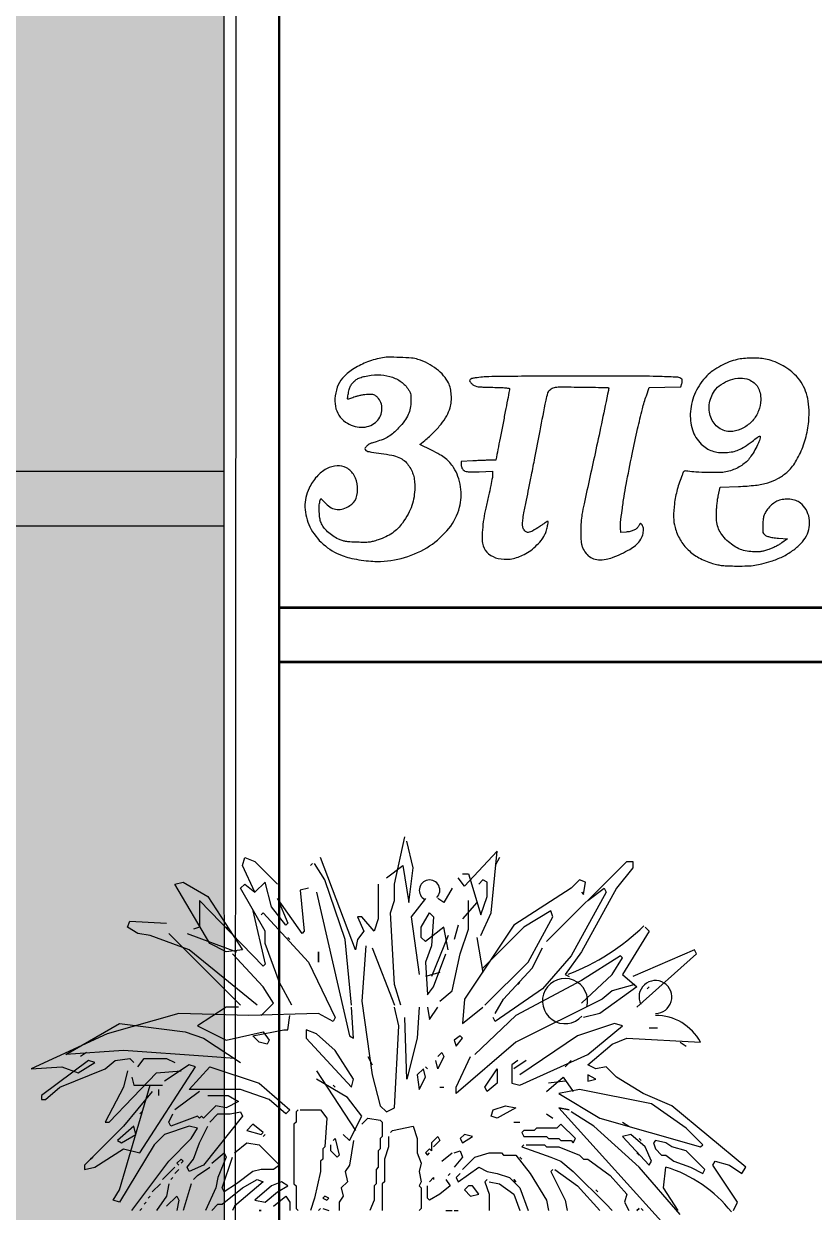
# Model space of a CAD drawing. Header units: millimetres. Extents: x 35877 to 3066687, y -650199 to -40525.
# Drawn here: x 144694.56 to 144709.03, y -179762.84 to -179741.06 of the extents above; entities that cross this region are included whole.
import ezdxf

# ---------------------------------------------------------------- set-up
doc = ezdxf.new("R2010")
doc.units = ezdxf.units.MM
doc.header["$MEASUREMENT"] = 0
for name, color, linetype, lineweight in [('A8_FURNITURE', 32, 'Continuous', 30), ('dim05', 1, 'Continuous', 13), ('Elevation 4.5', 206, 'Continuous', 5), ('FURNITURE', 32, 'Continuous', 9), ('wall', 7, 'Continuous', 30)]:
    doc.layers.add(name, color=color, linetype=linetype, lineweight=lineweight)

# ---------------------------------------------------------------- blocks, each defined once
blk = doc.blocks.new('A$C76AA168E')
at = {"color": 116, "linetype": 'ByBlock', "true_color": 0x136734, "transparency": 33554687}
for p, q in [((393.89, 1419.48), (399.62, 1445.86)), ((404.21, 1428.65), (400.77, 1443.56)), ((451.24, 1437.83), (432.89, 1418.33)), ((447.8, 1403.42), (451.24, 1437.83)), ((309.01, 1429.8), (310.15, 1434.39)), ((315.89, 1414.89), (309.01, 1429.8)), ((310.15, 1434.39), (315.89, 1432.09)), ((315.89, 1432.09), (328.51, 1419.48)), ((348.01, 1430.95), (346.86, 1429.8)), ((346.86, 1429.8), (348.01, 1430.95)), ((354.89, 1421.77), (349.15, 1430.95)), ((372.09, 1382.77), (352.59, 1434.39)), ((389.3, 1422.92), (398.48, 1429.8)), ((398.48, 1429.8), (401.92, 1409.15)), ((401.92, 1409.15), (404.21, 1428.65)), ((452.39, 1434.39), (450.09, 1429.8)), ((478.77, 1387.36), (523.51, 1432.09)), ((526.95, 1428.65), (517.77, 1417.18)), ((523.51, 1432.09), (526.95, 1432.09)), ((526.95, 1432.09), (526.95, 1428.65)), ((366.36, 1388.51), (354.89, 1421.77)), ((432.89, 1418.33), (429.45, 1422.92)), ((431.74, 1425.21), (435.18, 1425.21)), ((435.18, 1425.21), (442.07, 1402.27)), ((443.21, 1421.77), (440.92, 1419.48)), ((445.51, 1420.62), (443.21, 1421.77)), ((497.12, 1421.77), (492.54, 1417.18)), ((500.57, 1420.62), (497.12, 1421.77)), ((271.15, 1419.48), (275.74, 1420.62)), ((290.65, 1386.21), (271.15, 1419.48)), ((275.74, 1420.62), (289.51, 1412.59)), ((307.86, 1417.18), (310.15, 1419.48)), ((321.62, 1393.09), (307.86, 1417.18)), ((310.15, 1419.48), (315.89, 1414.89)), ((321.62, 1420.62), (315.89, 1414.89)), ((325.06, 1406.86), (321.62, 1420.62)), ((345.71, 1417.18), (341.12, 1416.03)), ((341.12, 1416.03), (343.42, 1393.09)), ((350.3, 1414.89), (368.65, 1334.59)), ((384.71, 1419.48), (384.71, 1399.98)), ((393.89, 1410.3), (393.89, 1419.48)), ((426.01, 1417.18), (421.42, 1409.15)), ((445.51, 1412.59), (445.51, 1420.62)), ((492.54, 1417.18), (460.42, 1396.53)), ((512.04, 1414.89), (492.54, 1379.33)), ((517.77, 1417.18), (498.27, 1381.62)), ((498.27, 1414.89), (499.42, 1413.74)), ((499.42, 1413.74), (500.57, 1420.62)), ((501.71, 1410.3), (510.89, 1417.18)), ((510.89, 1417.18), (512.04, 1414.89)), ((284.92, 1410.3), (284.92, 1395.39)), ((320.48, 1373.59), (284.92, 1410.3)), ((289.51, 1412.59), (309.01, 1382.77)), ((342.27, 1391.95), (328.51, 1411.45)), ((328.51, 1411.45), (334.24, 1397.68)), ((391.59, 1403.42), (393.89, 1410.3)), ((411.09, 1411.45), (403.07, 1401.12)), ((421.42, 1409.15), (417.98, 1411.45)), ((439.77, 1409.15), (431.74, 1399.98)), ((435.18, 1394.24), (435.18, 1410.3)), ((442.07, 1402.27), (445.51, 1412.59)), ((314.74, 1404.56), (321.62, 1374.74)), ((319.33, 1402.27), (320.48, 1403.42)), ((320.48, 1403.42), (345.71, 1375.89)), ((333.09, 1396.53), (325.06, 1406.86)), ((393.89, 1363.27), (391.59, 1403.42)), ((408.8, 1395.39), (413.39, 1403.42)), ((413.39, 1403.42), (415.68, 1401.12)), ((442.07, 1390.8), (447.8, 1403.42)), ((481.07, 1404.56), (466.15, 1395.39)), ((482.21, 1401.12), (481.07, 1404.56)), ((244.77, 1395.39), (245.92, 1398.83)), ((250.51, 1391.95), (244.77, 1395.39)), ((245.92, 1398.83), (266.56, 1397.68)), ((284.92, 1395.39), (281.48, 1394.24)), ((299.83, 1395.39), (300.98, 1394.24)), ((334.24, 1397.68), (333.09, 1396.53)), ((373.24, 1401.12), (376.68, 1393.09)), ((375.54, 1401.12), (373.24, 1401.12)), ((382.42, 1393.09), (375.54, 1401.12)), ((384.71, 1399.98), (382.42, 1393.09)), ((403.07, 1401.12), (407.65, 1369.01)), ((408.8, 1389.65), (408.8, 1395.39)), ((421.42, 1395.39), (411.09, 1387.36)), ((415.68, 1401.12), (414.54, 1385.06)), ((423.71, 1382.77), (421.42, 1395.39)), ((429.45, 1396.53), (427.15, 1388.51)), ((460.42, 1396.53), (432.89, 1355.24)), ((466.15, 1395.39), (443.21, 1372.45)), ((468.45, 1375.89), (482.21, 1401.12)), ((533.83, 1395.39), (536.12, 1393.09)), ((257.39, 1390.8), (250.51, 1391.95)), ((279.18, 1382.77), (257.39, 1390.8)), ((267.71, 1391.95), (307.86, 1351.8)), ((278.04, 1391.95), (305.56, 1381.62)), ((321.62, 1386.21), (321.62, 1393.09)), ((334.24, 1389.65), (335.39, 1388.51)), ((343.42, 1393.09), (342.27, 1391.95)), ((369.8, 1351.8), (366.36, 1388.51)), ((373.24, 1388.51), (372.09, 1382.77)), ((376.68, 1393.09), (373.24, 1388.51)), ((411.09, 1387.36), (408.8, 1389.65)), ((423.71, 1390.8), (414.54, 1367.86)), ((430.59, 1380.48), (435.18, 1394.24)), ((439.77, 1389.65), (443.21, 1370.15)), ((536.12, 1393.09), (521.21, 1369.01)), ((317.04, 1351.8), (279.18, 1382.77)), ((299.83, 1381.62), (290.65, 1386.21)), ((309.01, 1382.77), (299.83, 1381.62)), ((329.65, 1364.42), (321.62, 1386.21)), ((351.45, 1381.62), (351.45, 1375.89)), ((351.45, 1375.89), (351.45, 1381.62)), ((377.83, 1385.06), (375.54, 1354.09)), ((381.27, 1383.92), (393.89, 1351.8)), ((414.54, 1385.06), (411.09, 1375.89)), ((470.74, 1372.45), (476.48, 1383.92)), ((498.27, 1381.62), (489.09, 1369.01)), ((561.36, 1382.77), (526.95, 1367.86)), ((562.51, 1380.48), (561.36, 1382.77)), ((320.48, 1362.12), (303.27, 1380.48)), ((345.71, 1375.89), (360.62, 1344.92)), ((411.09, 1375.89), (412.24, 1357.53)), ((415.68, 1362.12), (422.57, 1380.48)), ((426.01, 1359.83), (430.59, 1380.48)), ((444.36, 1351.8), (468.45, 1375.89)), ((492.54, 1379.33), (476.48, 1360.98)), ((520.07, 1379.33), (498.27, 1365.56)), ((515.48, 1369.01), (521.21, 1378.18)), ((521.21, 1378.18), (520.07, 1379.33)), ((529.24, 1350.65), (562.51, 1380.48)), ((321.62, 1374.74), (320.48, 1373.59)), ((419.12, 1370.15), (411.09, 1367.86)), ((454.68, 1355.24), (470.74, 1372.45)), ((489.09, 1369.01), (491.39, 1367.86)), ((498.27, 1352.95), (515.48, 1369.01)), ((521.21, 1369.01), (529.24, 1362.12)), ((297.54, 1367.86), (298.68, 1366.71)), ((326.21, 1352.95), (320.48, 1362.12)), ((336.54, 1351.8), (329.65, 1364.42)), ((397.33, 1351.8), (393.89, 1363.27)), ((412.24, 1357.53), (415.68, 1362.12)), ((498.27, 1365.56), (461.57, 1346.06)), ((462.71, 1363.27), (463.86, 1364.42)), ((529.24, 1362.12), (508.59, 1347.21)), ((528.09, 1363.27), (515.48, 1359.83)), ((534.98, 1360.98), (536.12, 1362.12)), ((419.12, 1354.09), (426.01, 1359.83)), ((432.89, 1355.24), (431.74, 1341.48)), ((476.48, 1360.98), (450.09, 1342.62)), ((450.09, 1347.21), (454.68, 1355.24)), ((509.74, 1355.24), (461.57, 1331.15)), ((515.48, 1359.83), (509.74, 1355.24)), ((299.83, 1350.65), (283.77, 1340.33)), ((306.71, 1350.65), (299.83, 1350.65)), ((319.33, 1346.06), (326.21, 1352.95)), ((370.95, 1333.45), (369.8, 1350.65)), ((375.54, 1354.09), (381.27, 1312.8)), ((396.18, 1340.33), (393.89, 1350.65)), ((407.65, 1350.65), (406.51, 1333.45)), ((412.24, 1350.65), (413.39, 1343.77)), ((413.39, 1343.77), (417.98, 1350.65)), ((431.74, 1341.48), (443.21, 1350.65)), ((273.45, 1347.21), (233.3, 1335.74)), ((312.45, 1346.06), (273.45, 1347.21)), ((351.45, 1347.21), (312.45, 1346.06)), ((334.24, 1338.03), (335.39, 1346.06)), ((359.48, 1342.62), (351.45, 1347.21)), ((360.62, 1344.92), (359.48, 1342.62)), ((400.77, 1310.5), (399.62, 1344.92)), ((461.57, 1346.06), (438.62, 1324.27)), ((450.09, 1342.62), (448.95, 1344.92)), ((508.59, 1347.21), (499.42, 1344.92)), ((233.3, 1335.74), (190.86, 1316.24)), ((210.36, 1324.27), (240.18, 1341.48)), ((240.18, 1341.48), (276.89, 1336.89)), ((276.89, 1336.89), (287.21, 1333.45)), ((283.77, 1340.33), (299.83, 1332.3)), ((299.83, 1332.3), (320.48, 1336.89)), ((314.74, 1334.59), (331.95, 1338.03)), ((320.48, 1336.89), (323.92, 1332.3)), ((331.95, 1338.03), (334.24, 1338.03)), ((344.56, 1338.03), (344.56, 1333.45)), ((350.3, 1335.74), (344.56, 1338.03)), ((360.62, 1326.56), (350.3, 1335.74)), ((393.89, 1294.45), (396.18, 1340.33)), ((516.62, 1341.48), (495.98, 1334.59)), ((501.71, 1324.27), (521.21, 1340.33)), ((521.21, 1340.33), (516.62, 1341.48)), ((536.12, 1339.18), (540.71, 1339.18)), ((287.21, 1333.45), (307.86, 1319.68)), ((318.18, 1331.15), (314.74, 1334.59)), ((322.77, 1330), (318.18, 1331.15)), ((323.92, 1332.3), (322.77, 1330)), ((344.56, 1333.45), (369.8, 1305.92)), ((368.65, 1334.59), (370.95, 1333.45)), ((406.51, 1333.45), (400.77, 1310.5)), ((430.59, 1334.59), (427.15, 1332.3)), ((427.15, 1332.3), (428.3, 1328.86)), ((428.3, 1328.86), (431.74, 1333.45)), ((461.57, 1331.15), (428.3, 1302.48)), ((431.74, 1333.45), (430.59, 1334.59)), ((495.98, 1334.59), (463.86, 1312.8)), ((501.71, 1318.53), (515.48, 1330)), ((515.48, 1330), (523.51, 1333.45)), ((523.51, 1333.45), (564.8, 1331.15)), ((553.33, 1331.15), (556.77, 1328.86)), ((242.48, 1326.56), (210.36, 1324.27)), ((221.83, 1325.42), (218.39, 1323.12)), ((237.89, 1320.83), (245.92, 1321.98)), ((289.51, 1323.12), (242.48, 1326.56)), ((245.92, 1321.98), (248.21, 1319.68)), ((250.51, 1317.39), (253.95, 1321.98)), ((253.95, 1321.98), (266.56, 1321.98)), ((266.56, 1321.98), (271.15, 1319.68)), ((304.42, 1321.98), (289.51, 1323.12)), ((370.95, 1310.5), (360.62, 1326.56)), ((378.98, 1323.12), (381.27, 1318.53)), ((417.98, 1323.12), (420.27, 1325.42)), ((421.42, 1323.12), (417.98, 1316.24)), ((420.27, 1325.42), (421.42, 1323.12)), ((428.3, 1305.92), (436.33, 1323.12)), ((463.86, 1307.06), (501.71, 1324.27)), ((190.86, 1316.24), (208.06, 1317.39)), ((222.98, 1320.83), (196.59, 1301.33)), ((206.92, 1305.92), (232.15, 1316.24)), ((208.06, 1317.39), (217.24, 1313.95)), ((217.24, 1313.95), (226.42, 1319.68)), ((226.42, 1319.68), (222.98, 1320.83)), ((232.15, 1316.24), (237.89, 1320.83)), ((251.65, 1269.21), (282.62, 1317.39)), ((279.18, 1318.53), (265.42, 1309.36)), ((282.62, 1317.39), (279.18, 1318.53)), ((279.18, 1304.77), (290.65, 1317.39)), ((290.65, 1317.39), (318.18, 1308.21)), ((409.95, 1316.24), (406.51, 1312.8)), ((411.09, 1311.65), (409.95, 1316.24)), ((411.09, 1317.39), (412.24, 1316.24)), ((417.98, 1316.24), (416.83, 1320.83)), ((444.36, 1305.92), (451.24, 1316.24)), ((451.24, 1316.24), (451.24, 1308.21)), ((462.71, 1320.83), (459.27, 1318.53)), ((459.27, 1318.53), (459.27, 1308.21)), ((467.3, 1320.83), (460.42, 1316.24)), ((492.54, 1320.83), (489.09, 1317.39)), ((506.3, 1316.24), (501.71, 1318.53)), ((512.04, 1317.39), (506.3, 1316.24)), ((517.77, 1311.65), (512.04, 1317.39)), ((234.45, 1286.42), (260.83, 1313.95)), ((244.77, 1315.09), (242.48, 1305.92)), ((247.06, 1311.65), (248.21, 1307.06)), ((260.83, 1313.95), (274.59, 1315.09)), ((350.3, 1315.09), (372.09, 1281.83)), ((367.51, 1300.18), (350.3, 1310.5)), ((369.8, 1305.92), (370.95, 1310.5)), ((381.27, 1312.8), (385.86, 1295.59)), ((406.51, 1312.8), (407.65, 1304.77)), ((407.65, 1304.77), (411.09, 1311.65)), ((478.77, 1303.62), (487.95, 1311.65)), ((489.09, 1309.36), (479.92, 1308.21)), ((487.95, 1311.65), (493.68, 1303.62)), ((501.71, 1312.8), (501.71, 1309.36)), ((506.3, 1310.5), (501.71, 1312.8)), ((501.71, 1309.36), (506.3, 1310.5)), ((532.68, 1302.48), (517.77, 1311.65)), ((198.89, 1299.03), (206.92, 1305.92)), ((242.48, 1305.92), (232.15, 1286.42)), ((240.18, 1248.56), (257.39, 1307.06)), ((258.54, 1303.62), (242.48, 1284.12)), ((248.21, 1307.06), (264.27, 1307.06)), ((261.98, 1304.77), (261.98, 1301.33)), ((284.92, 1303.62), (271.15, 1293.3)), ((307.86, 1304.77), (279.18, 1304.77)), ((323.92, 1299.03), (307.86, 1304.77)), ((318.18, 1308.21), (335.39, 1293.3)), ((359.48, 1307.06), (360.62, 1305.92)), ((419.12, 1305.92), (421.42, 1305.92)), ((428.3, 1302.48), (428.3, 1305.92)), ((445.51, 1303.62), (444.36, 1305.92)), ((451.24, 1308.21), (445.51, 1303.62)), ((459.27, 1308.21), (463.86, 1307.06)), ((497.12, 1304.77), (485.65, 1302.48)), ((485.65, 1302.48), (508.59, 1288.71)), ((537.27, 1296.74), (497.12, 1304.77)), ((548.74, 1295.59), (532.68, 1302.48)), ((196.59, 1301.33), (196.59, 1299.03)), ((196.59, 1299.03), (198.89, 1299.03)), ((294.09, 1295.59), (287.21, 1288.71)), ((289.51, 1301.33), (300.98, 1301.33)), ((299.83, 1294.45), (294.09, 1295.59)), ((306.71, 1297.89), (299.83, 1294.45)), ((300.98, 1301.33), (306.71, 1297.89)), ((333.09, 1291), (323.92, 1299.03)), ((375.54, 1289.86), (367.51, 1300.18)), ((385.86, 1295.59), (389.3, 1292.15)), ((448.95, 1293.3), (455.83, 1295.59)), ((455.83, 1295.59), (461.57, 1294.45)), ((556.77, 1282.98), (537.27, 1296.74)), ((590.04, 1261.18), (548.74, 1295.59)), ((251.65, 1291), (252.8, 1292.15)), ((267.71, 1286.42), (270.01, 1291)), ((283.77, 1289.86), (268.86, 1284.12)), ((284.92, 1288.71), (283.77, 1289.86)), ((286.06, 1289.86), (284.92, 1288.71)), ((287.21, 1288.71), (286.06, 1289.86)), ((309.01, 1289.86), (287.21, 1262.33)), ((290.65, 1286.42), (295.24, 1291)), ((295.24, 1291), (302.12, 1291)), ((302.12, 1291), (307.86, 1292.15)), ((307.86, 1292.15), (309.01, 1289.86)), ((335.39, 1293.3), (333.09, 1291)), ((339.98, 1293.3), (338.83, 1292.15)), ((338.83, 1292.15), (339.98, 1293.3)), ((338.83, 1292.15), (338.83, 1286.42)), ((341.12, 1293.3), (352.59, 1293.3)), ((352.59, 1293.3), (356.04, 1288.71)), ((356.04, 1288.71), (354.89, 1272.65)), ((368.65, 1276.09), (375.54, 1289.86)), ((375.54, 1285.27), (378.98, 1288.71)), ((378.98, 1288.71), (385.86, 1287.56)), ((389.3, 1292.15), (393.89, 1294.45)), ((447.8, 1289.86), (448.95, 1293.3)), ((451.24, 1288.71), (447.8, 1289.86)), ((461.57, 1294.45), (451.24, 1288.71)), ((478.77, 1291), (482.21, 1288.71)), ((485.65, 1294.45), (549.89, 1223.33)), ((491.39, 1293.3), (485.65, 1294.45)), ((485.65, 1294.45), (491.39, 1293.3)), ((505.15, 1284.12), (492.54, 1292.15)), ((508.59, 1288.71), (564.8, 1272.65)), ((242.48, 1284.12), (220.68, 1262.33)), ((232.15, 1286.42), (234.45, 1286.42)), ((248.21, 1284.12), (239.04, 1276.09)), ((249.36, 1279.53), (248.21, 1284.12)), ((279.18, 1284.12), (265.42, 1279.53)), ((268.86, 1284.12), (267.71, 1286.42)), ((283.77, 1282.98), (279.18, 1284.12)), ((280.33, 1277.24), (283.77, 1282.98)), ((284.92, 1274.95), (289.51, 1284.12)), ((314.74, 1285.27), (311.3, 1281.83)), ((320.48, 1280.68), (314.74, 1285.27)), ((338.83, 1286.42), (337.68, 1285.27)), ((337.68, 1285.27), (337.68, 1252)), ((385.86, 1287.56), (387.01, 1286.42)), ((387.01, 1286.42), (387.01, 1278.39)), ((392.74, 1281.83), (404.21, 1284.12)), ((404.21, 1284.12), (406.51, 1277.24)), ((460.42, 1286.42), (463.86, 1286.42)), ((473.04, 1282.98), (471.89, 1281.83)), ((484.51, 1282.98), (473.04, 1282.98)), ((486.8, 1285.27), (484.51, 1282.98)), ((494.83, 1277.24), (486.8, 1285.27)), ((530.39, 1261.18), (505.15, 1284.12)), ((521.21, 1286.42), (524.65, 1284.12)), ((565.95, 1273.8), (556.77, 1282.98)), ((239.04, 1276.09), (241.33, 1274.95)), ((241.33, 1274.95), (249.36, 1279.53)), ((265.42, 1279.53), (259.68, 1273.8)), ((267.71, 1264.62), (280.33, 1277.24)), ((311.3, 1281.83), (319.33, 1279.53)), ((319.33, 1279.53), (320.48, 1280.68)), ((321.62, 1279.53), (320.48, 1278.39)), ((320.48, 1278.39), (321.62, 1279.53)), ((359.48, 1276.09), (360.62, 1277.24)), ((360.62, 1277.24), (362.92, 1268.06)), ((365.21, 1279.53), (368.65, 1276.09)), ((370.95, 1276.09), (368.65, 1262.33)), ((387.01, 1278.39), (385.86, 1277.24)), ((385.86, 1277.24), (385.86, 1271.5)), ((390.45, 1278.39), (390.45, 1272.65)), ((391.59, 1280.68), (392.74, 1281.83)), ((406.51, 1277.24), (406.51, 1269.21)), ((414.54, 1274.95), (417.98, 1278.39)), ((419.12, 1276.09), (415.68, 1272.65)), ((417.98, 1278.39), (419.12, 1276.09)), ((432.89, 1279.53), (430.59, 1277.24)), ((430.59, 1277.24), (431.74, 1274.95)), ((431.74, 1274.95), (437.48, 1278.39)), ((437.48, 1278.39), (432.89, 1279.53)), ((466.15, 1281.83), (465.01, 1280.68)), ((465.01, 1280.68), (466.15, 1278.39)), ((471.89, 1281.83), (466.15, 1281.83)), ((466.15, 1278.39), (478.77, 1278.39)), ((478.77, 1278.39), (479.92, 1277.24)), ((479.92, 1277.24), (485.65, 1277.24)), ((485.65, 1277.24), (486.8, 1276.09)), ((486.8, 1276.09), (492.54, 1276.09)), ((492.54, 1276.09), (493.68, 1274.95)), ((493.68, 1274.95), (494.83, 1277.24)), ((525.8, 1279.53), (521.21, 1278.39)), ((521.21, 1278.39), (536.12, 1262.33)), ((533.83, 1272.65), (525.8, 1279.53)), ((531.54, 1276.09), (530.39, 1277.24)), ((530.39, 1277.24), (531.54, 1276.09)), ((539.57, 1276.09), (538.42, 1274.95)), ((545.3, 1274.95), (539.57, 1276.09)), ((226.42, 1261.18), (242.48, 1271.5)), ((259.68, 1273.8), (240.18, 1241.68)), ((242.48, 1271.5), (251.65, 1269.21)), ((281.48, 1265.77), (284.92, 1274.95)), ((291.8, 1263.48), (298.68, 1269.21)), ((298.68, 1269.21), (299.83, 1266.92)), ((304.42, 1269.21), (311.3, 1274.95)), ((311.3, 1274.95), (318.18, 1273.8)), ((318.18, 1273.8), (329.65, 1262.33)), ((354.89, 1272.65), (353.74, 1271.5)), ((353.74, 1271.5), (353.74, 1265.77)), ((358.33, 1270.36), (358.33, 1273.8)), ((361.77, 1266.92), (358.33, 1270.36)), ((385.86, 1271.5), (384.71, 1270.36)), ((384.71, 1270.36), (384.71, 1261.18)), ((390.45, 1272.65), (388.15, 1265.77)), ((406.51, 1269.21), (408.8, 1263.48)), ((413.39, 1271.5), (411.09, 1269.21)), ((411.09, 1269.21), (412.24, 1268.06)), ((412.24, 1268.06), (413.39, 1269.21)), ((414.54, 1270.36), (413.39, 1271.5)), ((414.54, 1274.95), (414.54, 1270.36)), ((420.27, 1264.62), (426.01, 1269.21)), ((427.15, 1269.21), (430.59, 1270.36)), ((430.59, 1270.36), (431.74, 1266.92)), ((438.62, 1266.92), (446.65, 1269.21)), ((446.65, 1269.21), (453.54, 1269.21)), ((453.54, 1269.21), (454.68, 1268.06)), ((466.15, 1273.8), (465.01, 1272.65)), ((465.01, 1272.65), (466.15, 1273.8)), ((465.01, 1272.65), (481.07, 1266.92)), ((467.3, 1273.8), (477.62, 1273.8)), ((477.62, 1273.8), (478.77, 1272.65)), ((478.77, 1272.65), (485.65, 1272.65)), ((485.65, 1272.65), (497.12, 1268.06)), ((530.39, 1268.06), (529.24, 1269.21)), ((529.24, 1269.21), (530.39, 1268.06)), ((537.27, 1264.62), (533.83, 1272.65)), ((538.42, 1274.95), (539.57, 1271.5)), ((539.57, 1271.5), (543.01, 1268.06)), ((548.74, 1272.65), (545.3, 1274.95)), ((556.77, 1270.36), (548.74, 1272.65)), ((567.1, 1260.03), (556.77, 1270.36)), ((564.8, 1272.65), (565.95, 1273.8)), ((220.68, 1262.33), (220.68, 1260.03)), ((225.27, 1266.92), (224.12, 1265.77)), ((224.12, 1265.77), (225.27, 1266.92)), ((247.06, 1237.09), (267.71, 1264.62)), ((272.3, 1263.48), (274.59, 1265.77)), ((273.45, 1262.33), (272.3, 1263.48)), ((272.3, 1263.48), (273.45, 1262.33)), ((274.59, 1265.77), (275.74, 1264.62)), ((275.74, 1264.62), (274.59, 1263.48)), ((278.04, 1261.18), (281.48, 1265.77)), ((287.21, 1262.33), (279.18, 1258.89)), ((299.83, 1266.92), (295.24, 1255.45)), ((297.54, 1249.71), (303.27, 1266.92)), ((329.65, 1262.33), (326.21, 1260.03)), ((353.74, 1265.77), (352.59, 1264.62)), ((352.59, 1264.62), (352.59, 1258.89)), ((362.92, 1268.06), (361.77, 1266.92)), ((368.65, 1262.33), (366.36, 1258.89)), ((388.15, 1265.77), (388.15, 1253.15)), ((408.8, 1263.48), (407.65, 1258.89)), ((431.74, 1266.92), (427.15, 1261.18)), ((431.74, 1260.03), (438.62, 1266.92)), ((454.68, 1268.06), (461.57, 1268.06)), ((461.57, 1268.06), (469.59, 1257.74)), ((465.01, 1265.77), (463.86, 1266.92)), ((463.86, 1266.92), (465.01, 1265.77)), ((481.07, 1266.92), (486.8, 1264.62)), ((486.8, 1264.62), (493.68, 1258.89)), ((497.12, 1268.06), (499.42, 1265.77)), ((499.42, 1265.77), (501.71, 1265.77)), ((501.71, 1265.77), (514.33, 1256.59)), ((536.12, 1262.33), (537.27, 1264.62)), ((543.01, 1268.06), (545.3, 1268.06)), ((545.3, 1268.06), (549.89, 1264.62)), ((549.89, 1264.62), (559.07, 1261.18)), ((571.68, 1262.33), (572.83, 1264.62)), ((585.45, 1241.68), (571.68, 1262.33)), ((572.83, 1264.62), (580.86, 1262.33)), ((580.86, 1262.33), (587.74, 1257.74)), ((220.68, 1260.03), (226.42, 1261.18)), ((264.27, 1254.3), (271.15, 1261.18)), ((268.86, 1254.3), (270.01, 1255.45)), ((271.15, 1257.74), (273.45, 1260.03)), ((279.18, 1258.89), (278.04, 1261.18)), ((281.48, 1254.3), (283.77, 1256.59)), ((283.77, 1256.59), (290.65, 1261.18)), ((295.24, 1255.45), (294.09, 1249.71)), ((314.74, 1258.89), (305.56, 1252)), ((319.33, 1260.03), (314.74, 1258.89)), ((326.21, 1260.03), (319.33, 1260.03)), ((352.59, 1258.89), (349.15, 1243.98)), ((366.36, 1258.89), (367.51, 1253.15)), ((384.71, 1261.18), (383.57, 1260.03)), ((383.57, 1260.03), (383.57, 1252)), ((407.65, 1258.89), (408.8, 1253.15)), ((413.39, 1253.15), (415.68, 1255.45)), ((415.68, 1255.45), (415.68, 1254.3)), ((423.71, 1256.59), (424.86, 1257.74)), ((428.3, 1255.45), (430.59, 1257.74)), ((428.3, 1255.45), (429.45, 1253.15)), ((429.45, 1253.15), (440.92, 1261.18)), ((440.92, 1261.18), (445.51, 1258.89)), ((445.51, 1258.89), (451.24, 1257.74)), ((451.24, 1257.74), (458.12, 1255.45)), ((458.12, 1255.45), (463.86, 1249.71)), ((469.59, 1257.74), (478.77, 1242.83)), ((482.21, 1260.03), (481.07, 1258.89)), ((481.07, 1258.89), (482.21, 1260.03)), ((481.07, 1258.89), (489.09, 1242.83)), ((483.36, 1260.03), (495.98, 1250.86)), ((493.68, 1258.89), (512.04, 1240.53)), ((514.33, 1256.59), (523.51, 1246.27)), ((553.33, 1234.8), (530.39, 1261.18)), ((544.15, 1249.71), (545.3, 1261.18)), ((559.07, 1261.18), (565.95, 1257.74)), ((565.95, 1257.74), (567.1, 1260.03)), ((587.74, 1257.74), (590.04, 1261.18)), ((258.54, 1247.42), (263.12, 1252)), ((267.71, 1252), (266.56, 1245.12)), ((280.33, 1252), (275.74, 1237.09)), ((294.09, 1249.71), (288.36, 1237.09)), ((297.54, 1240.53), (309.01, 1249.71)), ((298.68, 1247.42), (297.54, 1249.71)), ((305.56, 1252), (298.68, 1247.42)), ((320.48, 1253.15), (304.42, 1239.39)), ((309.01, 1249.71), (317.04, 1254.3)), ((325.06, 1250.86), (315.89, 1242.83)), ((317.04, 1254.3), (320.48, 1253.15)), ((330.8, 1253.15), (325.06, 1250.86)), ((328.51, 1247.42), (334.24, 1250.86)), ((334.24, 1250.86), (330.8, 1253.15)), ((337.68, 1252), (338.83, 1250.86)), ((338.83, 1250.86), (338.83, 1238.24)), ((367.51, 1253.15), (364.07, 1249.71)), ((364.07, 1249.71), (365.21, 1245.12)), ((383.57, 1252), (382.42, 1250.86)), ((382.42, 1250.86), (382.42, 1242.83)), ((388.15, 1253.15), (387.01, 1252)), ((387.01, 1252), (387.01, 1237.09)), ((408.8, 1253.15), (407.65, 1250.86)), ((407.65, 1250.86), (408.8, 1249.71)), ((408.8, 1249.71), (408.8, 1238.24)), ((412.24, 1243.98), (412.24, 1250.86)), ((424.86, 1250.86), (419.12, 1246.27)), ((422.57, 1254.3), (424.86, 1250.86)), ((435.18, 1250.86), (432.89, 1248.56)), ((437.48, 1250.86), (435.18, 1250.86)), ((440.92, 1246.27), (437.48, 1250.86)), ((445.51, 1254.3), (444.36, 1253.15)), ((444.36, 1253.15), (445.51, 1254.3)), ((444.36, 1253.15), (446.65, 1246.27)), ((446.65, 1253.15), (452.39, 1252)), ((452.39, 1252), (460.42, 1246.27)), ((461.57, 1253.15), (460.42, 1254.3)), ((460.42, 1254.3), (461.57, 1253.15)), ((463.86, 1249.71), (468.45, 1237.09)), ((495.98, 1250.86), (508.59, 1237.09)), ((552.18, 1237.09), (544.15, 1249.71)), ((236.74, 1242.83), (240.18, 1248.56)), ((240.18, 1241.68), (236.74, 1242.83)), ((256.24, 1243.98), (257.39, 1245.12)), ((266.56, 1245.12), (260.83, 1237.09)), ((266.56, 1239.39), (272.3, 1245.12)), ((272.3, 1245.12), (273.45, 1242.83)), ((273.45, 1242.83), (272.3, 1237.09)), ((315.89, 1242.83), (321.62, 1241.68)), ((321.62, 1241.68), (328.51, 1247.42)), ((326.21, 1239.39), (333.09, 1245.12)), ((333.09, 1245.12), (335.39, 1241.68)), ((349.15, 1243.98), (346.86, 1237.09)), ((354.89, 1245.12), (353.74, 1243.98)), ((353.74, 1243.98), (356.04, 1242.83)), ((357.18, 1243.98), (354.89, 1245.12)), ((356.04, 1242.83), (357.18, 1243.98)), ((365.21, 1245.12), (362.92, 1241.68)), ((382.42, 1242.83), (380.12, 1237.09)), ((413.39, 1242.83), (412.24, 1243.98)), ((419.12, 1246.27), (413.39, 1242.83)), ((432.89, 1248.56), (436.33, 1245.12)), ((436.33, 1245.12), (440.92, 1246.27)), ((446.65, 1246.27), (446.65, 1237.09)), ((460.42, 1246.27), (463.86, 1237.09)), ((478.77, 1242.83), (479.92, 1237.09)), ((489.09, 1242.83), (490.24, 1237.09)), ((507.45, 1247.42), (506.3, 1248.56)), ((506.3, 1248.56), (507.45, 1247.42)), ((523.51, 1246.27), (522.36, 1241.68)), ((252.8, 1238.24), (251.65, 1237.09)), ((251.65, 1237.09), (252.8, 1238.24)), ((253.95, 1240.53), (255.09, 1241.68)), ((291.8, 1237.09), (295.24, 1240.53)), ((295.24, 1240.53), (297.54, 1240.53)), ((304.42, 1239.39), (303.27, 1237.09)), ((319.33, 1237.09), (318.18, 1237.09)), ((318.18, 1237.09), (319.33, 1237.09)), ((335.39, 1241.68), (335.39, 1237.09)), ((338.83, 1238.24), (339.98, 1237.09)), ((352.59, 1238.24), (351.45, 1237.09)), ((351.45, 1237.09), (352.59, 1238.24)), ((353.74, 1238.24), (357.18, 1237.09)), ((362.92, 1241.68), (362.92, 1237.09)), ((408.8, 1238.24), (407.65, 1237.09)), ((422.57, 1237.09), (426.01, 1237.09)), ((427.15, 1237.09), (429.45, 1237.09)), ((512.04, 1240.53), (515.48, 1237.09)), ((522.36, 1241.68), (524.65, 1237.09)), ((530.39, 1238.24), (529.24, 1237.09)), ((529.24, 1237.09), (530.39, 1238.24)), ((532.68, 1237.09), (531.54, 1238.24)), ((531.54, 1238.24), (532.68, 1237.09)), ((583.15, 1237.09), (585.45, 1241.68))]:
    blk.add_line(p, q, dxfattribs=at)
for centre, radius, start, end in [((413.39, 1416.03), 5.74, 315, 243.43495), ((446.65, 1484.86), 123.88, 290.9245, 314.25594), ((489.09, 1354.09), 12.62, 344.74488, 318.36646), ((539.57, 1356.39), 9.18, 270, 206.56505), ((539.57, 1317.39), 28.68, 28.61046, 90), ((523.51, 1190.06), 74.56, 38.25442, 72.96223)]:
    blk.add_arc(centre, radius, start, end, dxfattribs=at)

msp = doc.modelspace()

# ---------------------------------------------------------------- hatches: boundary and pattern name
at = {"layer": 'dim05', "lineweight": 0, "true_color": 0xa47149, "transparency": 33554630}
h = msp.add_hatch(color=35, dxfattribs=at)
h.dxf.hatch_style = 1
h.paths.add_polyline_path([(144698.2314, -179711.3998), (144652.2393, -179711.3998), (144652.2469, -179803.3591), (144698.239, -179803.3591), (144698.2378, -179788.4605), (144692.239, -179788.4605), (144692.239, -179791.3591, -0.4142136), (144689.239, -179794.3591), (144661.2415, -179794.3591, -0.4142136), (144658.2415, -179791.3591), (144658.2415, -179722.365, -0.4142136), (144661.2415, -179719.365), (144689.239, -179719.365, -0.4142136), (144692.239, -179722.365), (144692.239, -179749.2607), (144698.2345, -179749.2607)])
h = msp.add_hatch(color=35, dxfattribs=at)
h.dxf.hatch_style = 1
h.paths.add_polyline_path([(144698.2345, -179749.2607), (144690.0724, -179749.2607, 0.4142136), (144687.0724, -179752.2607), (144687.0724, -179785.4605, 0.4142136), (144690.0724, -179788.4605), (144698.2378, -179788.4605), (144698.2377, -179787.4605), (144690.0724, -179787.4605, -0.4142136), (144688.0724, -179785.4605), (144688.0724, -179752.2607, -0.4142136), (144690.0724, -179750.2607), (144698.2346, -179750.2607)])
h = msp.add_hatch(color=35, dxfattribs=at)
h.dxf.hatch_style = 1
h.paths.add_polyline_path([(144698.2346, -179750.2607), (144690.0724, -179750.2607, 0.4142136), (144688.0724, -179752.2607), (144688.0724, -179785.4605, 0.4142136), (144690.0724, -179787.4605), (144698.2377, -179787.4605)])

# ---------------------------------------------------------------- linework, layer by layer
at = {"transparency": 33554687}
for points in [[(144701.1023, -179747.1872, 0.043859), (144700.8252, -179747.2714, 0.051703), (144700.5829, -179747.3993, 0.058426), (144700.4001, -179747.5551, 0.108122), (144700.3014, -179747.7224, 0.061138), (144700.2603, -179747.93, 0.087182), (144700.2792, -179748.1166, 0.097584), (144700.3571, -179748.2704, 0.097339), (144700.4876, -179748.3832, 0.067265), (144700.6325, -179748.4419, 0.079761), (144700.7795, -179748.4553, 0.085565), (144700.915, -179748.4223, 0.093625), (144701.0268, -179748.3464, 0.09954), (144701.0941, -179748.2458, 0.090008), (144701.1204, -179748.1234, 0.093227), (144701.1017, -179748.0032, 0.117473), (144701.0408, -179747.909, 0.033862), (144701.0038, -179747.8781, 0.084561), (144700.9723, -179747.8626, 0.064706), (144700.9326, -179747.8561, 0.013953), (144700.8629, -179747.8558, 0.025158), (144700.8089, -179747.8599, 0.014872), (144700.7451, -179747.8698, 0.01486), (144700.6818, -179747.8835, 0.0246), (144700.6295, -179747.8993, -0.003451), (144700.5848, -179747.9148, -0.004949), (144700.545, -179747.928, -0.00275), (144700.5113, -179747.9385, -0.074457), (144700.502, -179747.9399, -0.459081), (144700.4898, -179747.9256, -0.012844), (144700.5058, -179747.8353, -0.021077), (144700.5286, -179747.7442, -0.060928), (144700.5543, -179747.6846, -0.054786), (144700.597, -179747.6272, -0.061963), (144700.6496, -179747.5831, -0.054751), (144700.7168, -179747.5493, -0.03118), (144700.8039, -179747.523, -0.056056), (144701.0444, -179747.4942, -0.070213), (144701.2668, -179747.524, -0.077708), (144701.4543, -179747.6096, -0.093936), (144701.5927, -179747.7441, -0.02658), (144701.6252, -179747.796, -0.064741), (144701.6418, -179747.8378, -0.050576), (144701.6492, -179747.8884, -0.011398), (144701.6512, -179747.9753, -0.046606), (144701.6389, -179748.1073, -0.060288), (144701.6022, -179748.2232, -0.052632), (144701.5344, -179748.3384, -0.026075), (144701.4264, -179748.4693, -0.027437), (144701.3328, -179748.5608, -0.042828), (144701.242, -179748.6276, -0.042386), (144701.1404, -179748.6783, -0.026197), (144701.0139, -179748.7211, 0.014133), (144700.9366, -179748.7452, 0.044136), (144700.8868, -179748.7674, 0.058237), (144700.8496, -179748.7941, 0.041864), (144700.8147, -179748.8317, 0.30681), (144700.8125, -179748.864, 0.176401), (144700.8437, -179748.89, 0.048098), (144700.9293, -179748.9118, 0.00717), (144701.1056, -179748.9364, -0.018926), (144701.299, -179748.9681, -0.050436), (144701.4324, -179749.0095, -0.069076), (144701.5288, -179749.0672, -0.07274), (144701.6038, -179749.1481, -0.033129), (144701.6607, -179749.2438, -0.048378), (144701.6965, -179749.3351, -0.045211), (144701.7155, -179749.436, -0.024673), (144701.7214, -179749.5621, -0.037807), (144701.708, -179749.7334, -0.04546), (144701.6689, -179749.8901, -0.0426), (144701.5996, -179750.0451, -0.027569), (144701.495, -179750.2115, -0.042948), (144701.4109, -179750.311, -0.044307), (144701.3119, -179750.3935, -0.041243), (144701.1934, -179750.4619, -0.029322), (144701.0511, -179750.5191, -0.015626), (144700.9578, -179750.5472, -0.036943), (144700.8865, -179750.5608, -0.029232), (144700.8047, -179750.5653, -0.006805), (144700.667, -179750.563, -0.006686), (144700.5351, -179750.5572, -0.02776), (144700.456, -179750.5482, -0.039999), (144700.3934, -179750.5324, -0.026859), (144700.325, -179750.5049, -0.040269), (144700.2202, -179750.4454, -0.040465), (144700.1264, -179750.37, -0.043055), (144700.0521, -179750.2864, -0.068172), (144700.0059, -179750.2027, -0.054768), (144699.9841, -179750.1201, -0.024569), (144699.9728, -179750.0083, -0.02458), (144699.9726, -179749.8957, -0.054016), (144699.9859, -179749.8108), (144699.9995, -179749.7602), (144700.0919, -179749.8525, 0.068653), (144700.1936, -179749.9296, 0.106359), (144700.2986, -179749.962, 0.101607), (144700.411, -179749.949, 0.058442), (144700.5352, -179749.8914, 0.170597), (144700.6469, -179749.7537, 0.108981), (144700.6732, -179749.5472, 0.103306), (144700.6098, -179749.3396, 0.139196), (144700.4725, -179749.2005, 0.147793), (144700.2995, -179749.1615, 0.106555), (144700.1083, -179749.2173, 0.088008), (144699.9274, -179749.3611, 0.066598), (144699.7859, -179749.5722, 0.124081), (144699.7119, -179749.9187, 0.105755), (144699.8035, -179750.2819, 0.09794), (144700.0451, -179750.5978, 0.090873), (144700.3948, -179750.808, 0.032504), (144700.5267, -179750.848, 0.01622), (144700.698, -179750.8823, 0.016134), (144700.876, -179750.9061, 0.025161), (144701.0305, -179750.9139, 0.071796), (144701.5354, -179750.841, 0.073599), (144701.9944, -179750.6285, 0.078778), (144702.3465, -179750.3084, 0.104266), (144702.5415, -179749.9228, 0.055236), (144702.569, -179749.7402, 0.046685), (144702.5585, -179749.5451, 0.047071), (144702.5123, -179749.3571, 0.058882), (144702.4337, -179749.1957, 0.036352), (144702.364, -179749.1026, 0.047393), (144702.2868, -179749.0293, 0.037017), (144702.1832, -179748.9597, 0.013161), (144702.0257, -179748.8755), (144701.8135, -179748.769), (144701.9062, -179748.6958, 0.028344), (144702.0673, -179748.5528, 0.032402), (144702.2036, -179748.3985, 0.035321), (144702.3069, -179748.2436, 0.058735), (144702.368, -179748.0992, 0.047802), (144702.3894, -179747.9861, 0.039089), (144702.3911, -179747.863, 0.039841), (144702.3739, -179747.7441, 0.057335), (144702.3386, -179747.6438, 0.067542), (144702.2508, -179747.5121, 0.047975), (144702.1211, -179747.3906, 0.044742), (144701.9599, -179747.288, 0.041075), (144701.7784, -179747.2122, 0.058829), (144701.6647, -179747.1896, 0.010363), (144701.4468, -179747.177, 0.010873), (144701.228, -179747.1737, 0.050188)], [(144707.6218, -179747.2153, 0.042066), (144707.4788, -179747.2594, 0.028451), (144707.3243, -179747.3322, 0.028592), (144707.1805, -179747.4212, 0.04545), (144707.0701, -179747.5147, 0.085958), (144706.8619, -179747.815, 0.088204), (144706.7692, -179748.1652, 0.095794), (144706.8058, -179748.5016, 0.125753), (144706.9665, -179748.764, 0.051514), (144707.0618, -179748.8393, 0.057982), (144707.167, -179748.89, 0.055896), (144707.2843, -179748.9165, 0.042862), (144707.4158, -179748.9197, 0.03307), (144707.5445, -179748.9032, 0.052013), (144707.651, -179748.8706, 0.044678), (144707.7593, -179748.8128, 0.017998), (144707.8962, -179748.7159, -0.002538), (144708, -179748.6376, -0.052935), (144708.0334, -179748.6177, -0.466483), (144708.0452, -179748.6233, -0.121616), (144708.0455, -179748.6475, -0.049567), (144708.0127, -179748.7437, -0.020004), (144707.9501, -179748.8678, -0.020088), (144707.8773, -179748.9872, -0.045924), (144707.8111, -179749.0692, -0.042921), (144707.7311, -179749.1385, -0.037321), (144707.6367, -179749.1968, -0.035825), (144707.5307, -179749.2426, -0.032691), (144707.416, -179749.2743, -0.048217), (144707.3052, -179749.2864, -0.007772), (144707.0878, -179749.2857, -0.008946), (144706.8668, -179749.2776, -0.027736), (144706.7186, -179749.2612, 0.027884), (144706.6753, -179749.2564, 0.167718), (144706.6539, -179749.2625, 0.130946), (144706.638, -179749.2814, 0.014573), (144706.6154, -179749.3334, 0.029836), (144706.528, -179749.5956, 0.032323), (144706.4753, -179749.8595, 0.035019), (144706.4602, -179750.1009, 0.066313), (144706.4873, -179750.2935, 0.063528), (144706.5818, -179750.5174, 0.07021), (144706.727, -179750.7021, 0.066937), (144706.924, -179750.8459, 0.05063), (144707.1713, -179750.9492, 0.018005), (144707.2676, -179750.9747, 0.028162), (144707.3522, -179750.9889, 0.02068), (144707.4546, -179750.9959, 0.005467), (144707.6186, -179750.9986, 0.00951), (144707.8135, -179750.9959, 0.026936), (144707.949, -179750.9842, 0.028787), (144708.0774, -179750.9584, 0.012202), (144708.2462, -179750.9099, 0.03773), (144708.4536, -179750.8272, 0.041356), (144708.6396, -179750.7162, 0.04468), (144708.7905, -179750.5866, 0.068282), (144708.8928, -179750.4479, 0.08771), (144708.9456, -179750.2906, 0.083041), (144708.9428, -179750.1216, 0.084457), (144708.8855, -179749.9652, 0.095422), (144708.7814, -179749.844, 0.087392), (144708.6988, -179749.7992, 0.055512), (144708.5916, -179749.7762, 0.0534), (144708.4768, -179749.7769, 0.063038), (144708.3713, -179749.8026, 0.071252), (144708.2937, -179749.8457, 0.043546), (144708.2161, -179749.9161, 0.043523), (144708.1517, -179749.999, 0.070694), (144708.1144, -179750.0798, 0.047434), (144708.0994, -179750.1556, 0.019265), (144708.0927, -179750.2609, 0.014748), (144708.0932, -179750.3629, 0.139442), (144708.1065, -179750.4041, 0.11772), (144708.1409, -179750.436, 0.054047), (144708.1974, -179750.4602, 0.039981), (144708.2763, -179750.4777, 0.018433), (144708.3811, -179750.4882), (144708.545, -179750.4987), (144708.4431, -179750.5733, -0.026206), (144708.3942, -179750.6054, -0.013846), (144708.3304, -179750.6402, -0.013741), (144708.263, -179750.6723, -0.020624), (144708.2025, -179750.6962, -0.015797), (144708.1229, -179750.7211, -0.034263), (144708.0603, -179750.734, -0.033035), (144707.995, -179750.7385, -0.013713), (144707.9066, -179750.7362, -0.038548), (144707.7714, -179750.7186, -0.052772), (144707.6547, -179750.681, -0.051707), (144707.5466, -179750.619, -0.035081), (144707.4376, -179750.5282, -0.039579), (144707.3438, -179750.4229, -0.06474), (144707.2846, -179750.3193, -0.063026), (144707.253, -179750.2019, -0.035471), (144707.2431, -179750.0545, -0.015147), (144707.2458, -179749.9761, -0.009201), (144707.2535, -179749.8836, -0.009216), (144707.2645, -179749.792, -0.016041), (144707.2775, -179749.7166), (144707.3111, -179749.5524), (144707.6483, -179749.5406, 0.018476), (144707.9603, -179749.5181, 0.043763), (144708.1884, -179749.4728, 0.055696), (144708.3695, -179749.3973, 0.053906), (144708.5316, -179749.283, 0.076309), (144708.6942, -179749.0886, 0.046136), (144708.8256, -179748.8181, 0.043693), (144708.9123, -179748.508, 0.046662), (144708.9412, -179748.1945, 0.035961), (144708.9253, -179747.9778, 0.053102), (144708.878, -179747.7932, 0.056896), (144708.7961, -179747.6323, 0.050254), (144708.677, -179747.4865, 0.045503), (144708.5675, -179747.3953, 0.030799), (144708.4283, -179747.3115, 0.030764), (144708.2796, -179747.2453, 0.044809), (144708.1413, -179747.2074, 0.029376), (144708.0204, -179747.1928, 0.01901), (144707.8794, -179747.1896, 0.019059), (144707.7395, -179747.1971, 0.030935)], [(144702.9644, -179747.5362, 0.005281), (144702.8278, -179747.5519, 0.039592), (144702.764, -179747.5651, 0.115186), (144702.7343, -179747.5818, 0.261565), (144702.7266, -179747.6054, 0.096887), (144702.7326, -179747.6201, 0.030148), (144702.7469, -179747.6393, 0.028873), (144702.7658, -179747.6593, 0.028165), (144702.7871, -179747.6771, 0.076557), (144702.8294, -179747.6996, 0.051871), (144702.8826, -179747.7122, 0.023906), (144702.9686, -179747.7192, 0.003249), (144703.1492, -179747.724, -0.003958), (144703.2945, -179747.728, -0.01462), (144703.386, -179747.734, -0.014108), (144703.4469, -179747.7415, -0.370719), (144703.4569, -179747.7531, -0.04678), (144703.4552, -179747.7709, -0.000212), (144703.42, -179747.9564, -0.001011), (144703.3795, -179748.1673, -0.000638), (144703.3314, -179748.4132, 0.000126), (144703.2833, -179748.6578, 0.000208), (144703.2428, -179748.8646, 0.00001), (144703.2063, -179749.0512, 0.045256), (144703.2059, -179749.0551, -0.394034), (144703.204, -179749.0571, -0.002203), (144703.1761, -179749.0586, -0.007425), (144703.1433, -179749.0597, -0.004463), (144703.1044, -179749.0601, 0.007501), (144703.0512, -179749.0609, 0.002168), (144702.969, -179749.0638, 0.00218), (144702.8764, -179749.0679, 0.002324), (144702.7858, -179749.0727), (144702.5685, -179749.0852), (144702.5685, -179749.1402, 0.061305), (144702.5715, -179749.1642, 0.039097), (144702.5804, -179749.1909, 0.038892), (144702.5935, -179749.2161, 0.057234), (144702.6091, -179749.2357, 0.089896), (144702.6413, -179749.258, 0.077817), (144702.681, -179749.2691, 0.032246), (144702.747, -179749.2725, 0.003539), (144702.8987, -179749.2695), (144703.1479, -179749.2627), (144703.1479, -179749.3137, -0.045516), (144703.1421, -179749.3772, -0.004715), (144703.1135, -179749.5246, -0.005331), (144703.0733, -179749.7119, -0.002996), (144703.0206, -179749.9387, 0.022364), (144702.9836, -179750.1315, 0.018953), (144702.9615, -179750.3379, 0.01804), (144702.9554, -179750.5226, 0.079074), (144702.9728, -179750.63, 0.145773), (144703.0733, -179750.7743, 0.110426), (144703.2477, -179750.8592, 0.093412), (144703.4681, -179750.8696, 0.074691), (144703.6963, -179750.8018, 0.04479), (144703.8133, -179750.7337, 0.031285), (144703.9322, -179750.6377, 0.031776), (144704.0339, -179750.5318, 0.06285), (144704.0973, -179750.4343, 0.035435), (144704.1257, -179750.3633, 0.021298), (144704.1496, -179750.2757, 0.012776), (144704.1662, -179750.1931, 0.465805), (144704.1552, -179750.1801, 0.141402), (144704.1482, -179750.1821, 0.001732), (144704.108, -179750.2076, 0.004982), (144704.0617, -179750.2379, 0.003219), (144704.0086, -179750.2738, -0.017726), (144703.876, -179750.358, -0.106728), (144703.799, -179750.3834, -0.223383), (144703.7472, -179750.3654, -0.108876), (144703.7079, -179750.3056, -0.085126), (144703.6958, -179750.2434, -0.034252), (144703.6997, -179750.1566, -0.019226), (144703.7199, -179750.0246, -0.00397), (144703.7662, -179749.7938, 0.001623), (144703.8122, -179749.5701, 0.001352), (144703.8597, -179749.332, 0.000894), (144703.9212, -179749.0165, 0.000245), (144704.0169, -179748.5192, -0.001007), (144704.125, -179747.9621, -0.031189), (144704.1606, -179747.8258, -0.143303), (144704.2038, -179747.7631, -0.112977), (144704.2782, -179747.7264, -0.060171), (144704.3675, -179747.7163, -0.001347), (144704.8, -179747.7206, -0.000346), (144705.2601, -179747.7268, -0.410096), (144705.2722, -179747.739, -0.051959), (144705.2677, -179747.7822, -0.000158), (144705.1525, -179748.3279, -0.001051), (144705.0365, -179748.8714, -0.001364), (144704.9277, -179749.369, 0.001092), (144704.8208, -179749.8566, 0.012132), (144704.7833, -179750.0524, 0.025994), (144704.7673, -179750.1933, 0.015081), (144704.7621, -179750.3635, 0.005931), (144704.7635, -179750.4963, 0.028653), (144704.7696, -179750.5715, 0.045409), (144704.7827, -179750.628, 0.033929), (144704.8069, -179750.6873, 0.074629), (144704.8772, -179750.7893, 0.099794), (144704.9685, -179750.8543, 0.092337), (144705.0835, -179750.882, 0.055712), (144705.2239, -179750.8737, 0.048625), (144705.3424, -179750.8412, 0.017793), (144705.5026, -179750.7733, 0.017838), (144705.6578, -179750.6941, 0.047329), (144705.7604, -179750.6236, 0.06723), (144705.8423, -179750.5338, 0.073472), (144705.8946, -179750.4281, 0.08506), (144705.9092, -179750.326, 0.152206), (144705.8821, -179750.2465, 0.022157), (144705.8711, -179750.2329, 0.040498), (144705.8609, -179750.2229, 0.05623), (144705.8526, -179750.2176, 0.378615), (144705.8483, -179750.2187, 0.014279), (144705.8446, -179750.2246, 0.002026), (144705.8375, -179750.2369, 0.002306), (144705.8292, -179750.2515, 0.001963), (144705.8205, -179750.267, -0.096243), (144705.7864, -179750.3077, -0.059446), (144705.7334, -179750.3412, -0.052443), (144705.6664, -179750.3649, -0.042063), (144705.5908, -179750.3764), (144705.4943, -179750.3828), (144705.4882, -179750.2984, -0.045878), (144705.4902, -179750.2026, -0.004555), (144705.5179, -179749.9743, -0.006228), (144705.5535, -179749.726, -0.008597), (144705.5921, -179749.5041, -0.003133), (144705.7024, -179748.9473, -0.005408), (144705.8021, -179748.4856, -0.006255), (144705.8901, -179748.1198, -0.019658), (144705.9618, -179747.8776), (144706.0124, -179747.7284), (144706.303, -179747.7231), (144706.5937, -179747.7178), (144706.6119, -179747.6542, 0.026527), (144706.6181, -179747.6272, 0.041074), (144706.6202, -179747.6034, 0.049469), (144706.6185, -179747.5846, 0.153807), (144706.6126, -179747.5736, 0.180919), (144706.5363, -179747.5401, 0.006511), (144706.2125, -179747.5264, 0.006654), (144705.6993, -179747.5181, 0.00109), (144704.7059, -179747.5176, 0.000927), (144704.0866, -179747.5197, 0.001343), (144703.5397, -179747.5241, 0.000676), (144703.0755, -179747.5297, 0.022554)], [(144707.8358, -179747.5834, -0.070621), (144707.9342, -179747.6419, -0.090328), (144708.0031, -179747.7216, -0.083564), (144708.0429, -179747.8256, -0.051762), (144708.0554, -179747.956, -0.093711), (144708.0159, -179748.1566, -0.086531), (144707.9054, -179748.3353, -0.086075), (144707.7402, -179748.4668, -0.091361), (144707.5438, -179748.5316, -0.169911), (144707.315, -179748.4851, -0.154231), (144707.154, -179748.3044, -0.13549), (144707.114, -179748.0437, -0.123842), (144707.2108, -179747.7892, -0.092761), (144707.3316, -179747.6706, -0.068297), (144707.5005, -179747.5881, -0.069829), (144707.681, -179747.5555, -0.109211)]]:
    msp.add_lwpolyline(points, format="xyb", close=True, dxfattribs=at)
at = {"layer": 'A8_FURNITURE', "linetype": 'ByBlock', "lineweight": 53, "transparency": 33554687}
for points in [[(144699.2469, -179752.7552), (144713.131, -179752.7552, -0.4378222), (144717.1399, -179757.098), (144717.1399, -179770.0979, 1), (144725.4969, -179770.0979), (144725.4969, -179679.3591)], [(144699.2469, -179751.7552), (144713.131, -179751.7552, -0.435321), (144718.1399, -179757.1358), (144718.1399, -179770.0979, 1), (144724.4969, -179770.0979), (144724.4969, -179679.3591)]]:
    msp.add_lwpolyline(points, format="xyb", dxfattribs=at)
at = {"layer": 'A8_FURNITURE', "linetype": 'ByBlock', "transparency": 33554687}
msp.add_lwpolyline([(144652.4129, -179711.3396), (144698.4725, -179711.3786), (144698.4053, -179803.3917)], dxfattribs=at)
at = {"layer": 'Elevation 4.5', "color": 18, "lineweight": 30, "true_color": 0x000000, "transparency": 33554687}
msp.add_line((144699.239, -179803.3591), (144699.2314, -179710.3998), dxfattribs=at)
msp.add_lwpolyline([(144699.2314, -179710.3998), (144651.2393, -179710.3998), (144651.2469, -179803.3591), (144699.239, -179803.3591)], close=True, dxfattribs=at)
at = {"layer": 'FURNITURE', "lineweight": 30, "transparency": 33554687}
msp.add_lwpolyline([(144698.239, -179803.3591), (144698.2314, -179711.3998), (144652.2393, -179711.3998), (144652.2469, -179803.3591)], dxfattribs=at)
for points in [[(144698.239, -179788.4605), (144690.0724, -179788.4605, -0.4142136), (144687.0724, -179785.4605), (144687.0724, -179752.2607, -0.4142136), (144690.0724, -179749.2607), (144698.239, -179749.2607)], [(144698.239, -179787.4605), (144690.0724, -179787.4605, -0.4142136), (144688.0724, -179785.4605), (144688.0724, -179752.2607, -0.4142136), (144690.0724, -179750.2607), (144698.239, -179750.2607)]]:
    msp.add_lwpolyline(points, format="xyb", dxfattribs=at)
at = {"layer": 'wall', "transparency": 33554687}
msp.add_lwpolyline([(144651.2469, -179710.3591), (144699.2469, -179710.3591), (144699.2469, -179803.3591), (144651.2469, -179803.3591)], close=True, dxfattribs=at)

# ---------------------------------------------------------------- block references
at = {"transparency": 33554687, "xscale": 0.03278214019380041, "yscale": 0.03278214019380041, "zscale": 0.03278214019380041}
msp.add_blockref('A$C76AA168E', (144688.4402, -179803.3591), dxfattribs=at)

doc.saveas('drawing.dxf')
